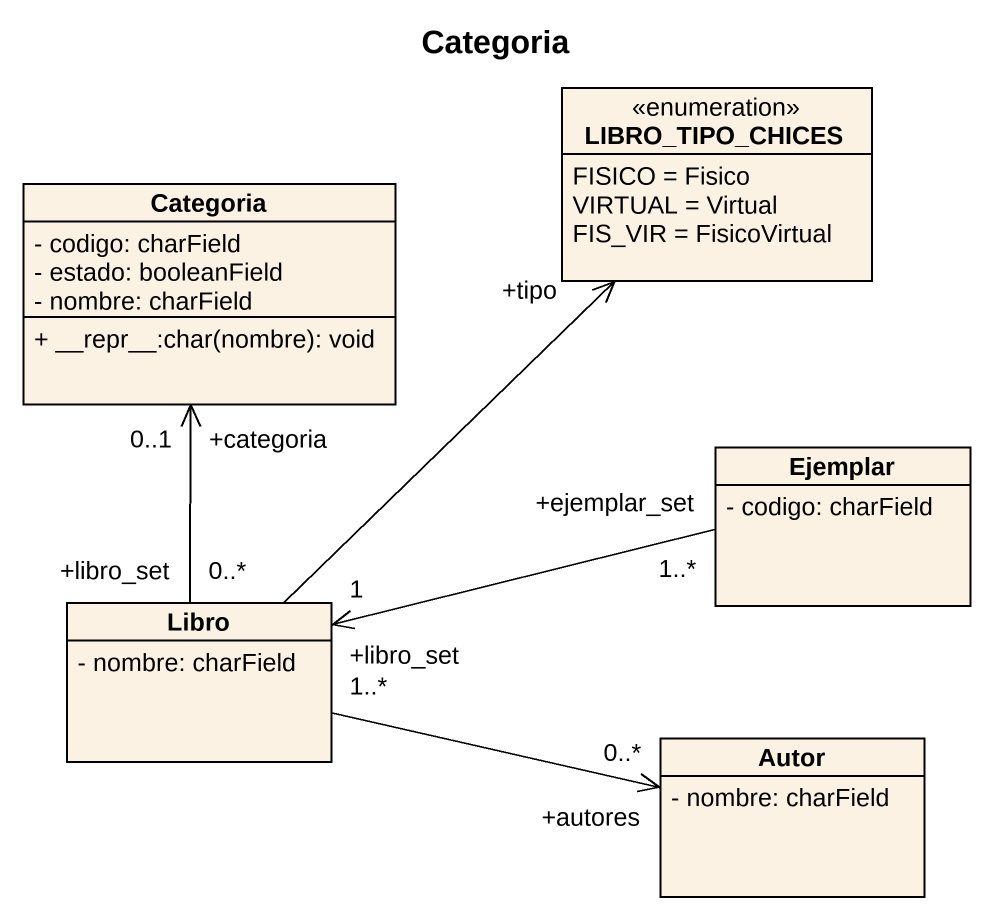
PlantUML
@startuml
title Categoria
hide circle
hide empty members
skinparam classAttributeIconSize 0
class Categoria {
  - codigo: charField
  - estado: booleanField
  - nombre: charField
  + ~__repr~__:char(nombre): void
}
enum LIBRO_TIPO_CHICES {
  FISICO = Fisico
  VIRTUAL = Virtual
  FIS_VIR = FisicoVirtual
}
class Ejemplar {
  - codigo: charField
}
class Libro {
  - nombre: charField
}
class Autor {
  - nombre: charField
}
Ejemplar "+ejemplar_set\n1..*" -left-> "+libro_set\n1" Libro
Libro "+libro_set\n0..*" -up-> "+categoria\n0..1" Categoria
Libro -up-> "+tipo" LIBRO_TIPO_CHICES
Libro "1..*" -right-> "+autores\n0..*" Autor
@enduml
